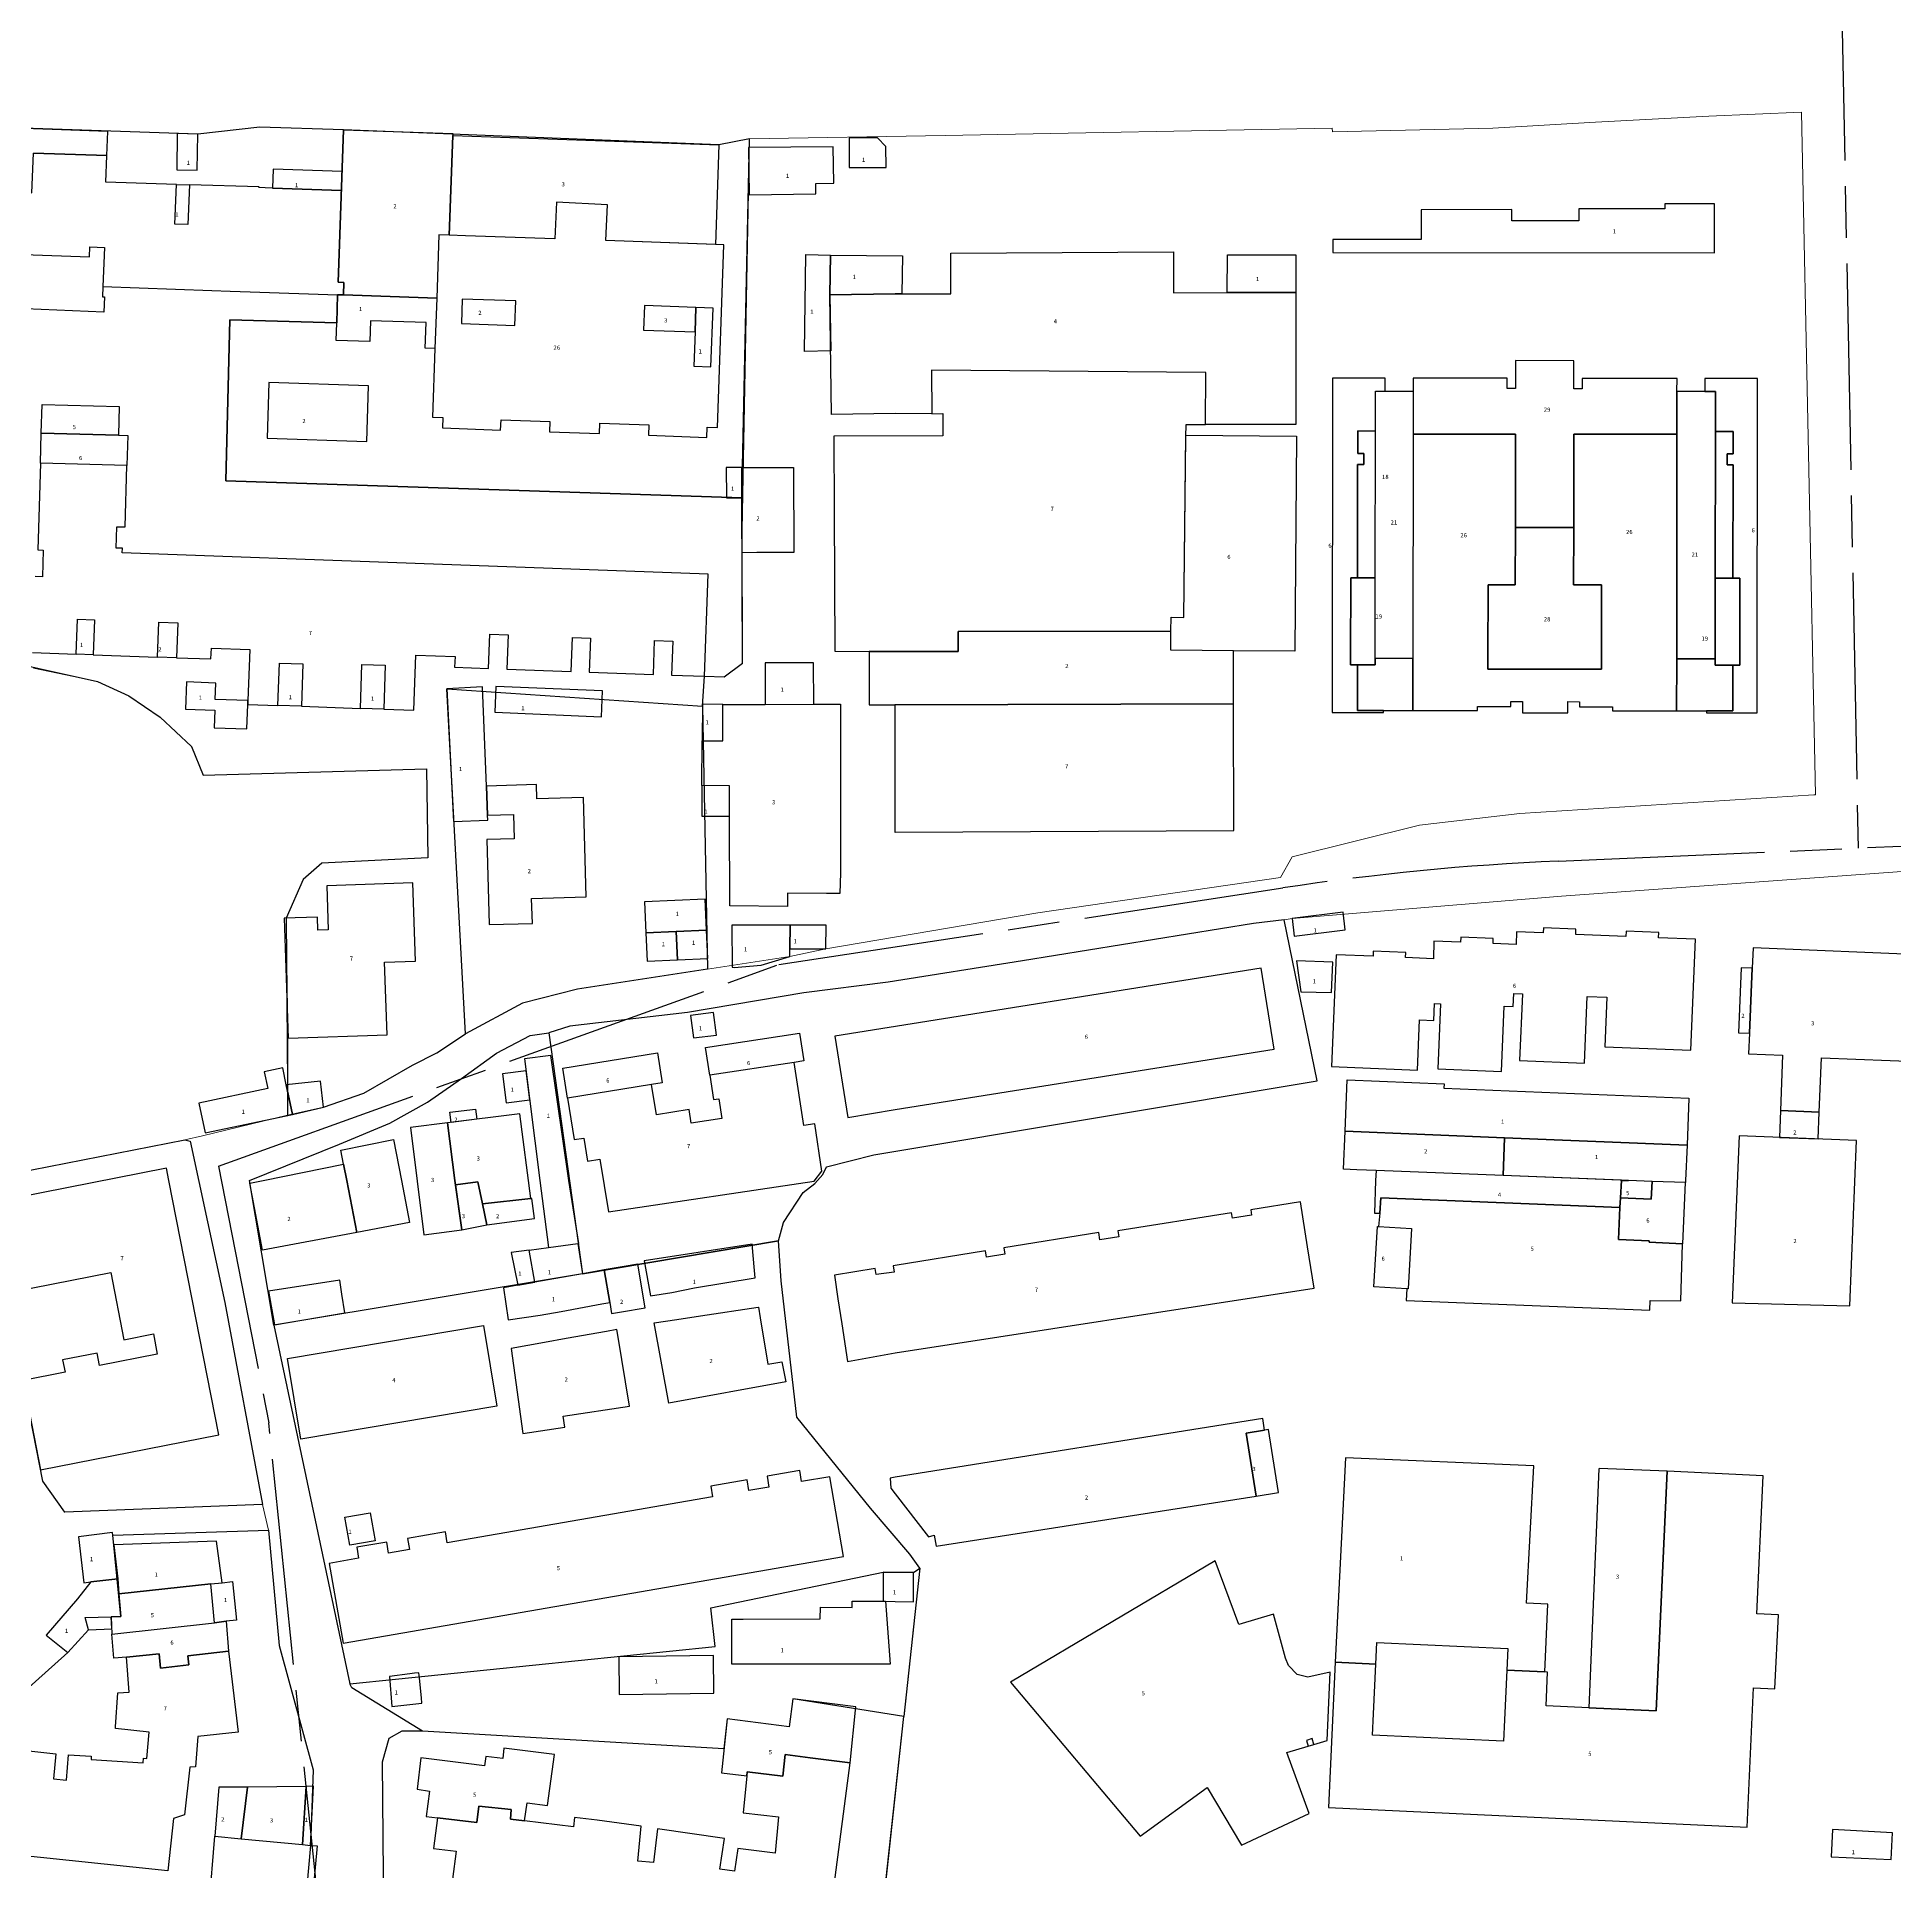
# Model space of a CAD drawing. Header units: millimetres. Extents: x 125232 to 134072, y 142885 to 152835.
# Drawn here: x 129150.2 to 129366.3, y 147419.6 to 147633 of the extents above; entities that cross this region are included whole.
import ezdxf
from ezdxf.enums import TextEntityAlignment as Align

# ---------------------------------------------------------------- set-up
doc = ezdxf.new("R2010")
doc.units = ezdxf.units.MM
doc.linetypes.add('ACAD_ISO08W100', pattern=[36, 24, -3, 6, -3])
for name, color, linetype in [('buildings', 7, 'Continuous'), ('commerce', 10, 'Continuous'), ('commerce and residence', 32, 'Continuous'), ('layers', 7, 'Continuous'), ('residence', 2, 'Continuous'), ('villadom', 51, 'Continuous'), ('老城北中心线', 7, 'ACAD_ISO08W100')]:
    doc.layers.add(name, color=color, linetype=linetype)
doc.layers.add('government', color=221, linetype='Continuous', lineweight=0)
doc.layers.add('school', color=31, linetype='Continuous', lineweight=0)
doc.styles.add('层数', font='', dxfattribs={"height": 2})
doc.styles.get('层数').set_extended_font_data('FangSong_GB2312')

msp = doc.modelspace()

# ---------------------------------------------------------------- linework, layer by layer
at = {"layer": 'buildings', "linetype": 'Continuous', "flags": 128}
for points in [[(129149.56, 147614.87), (129149.73, 147619.51), (129158.29, 147619.21), (129158.38, 147622.02), (129114.09, 147623.6), (129113.99, 147620.79), (129119.41, 147620.6), (129119.26, 147616.38), (129120.77, 147616.33), (129120.91, 147620.54), (129129.03, 147620.25), (129128.86, 147615.58), (129130.38, 147615.53), (129130.55, 147620.2), (129138.65, 147619.91), (129138.42, 147615.15), (129139.88, 147615.17), (129140.2, 147619.85), (129148.18, 147619.57), (129148.02, 147614.93)], [(129168.87, 147621.72), (129166.48, 147621.77), (129166.41, 147617.57), (129168.79, 147617.53)], [(129185.57, 147615.28), (129185.65, 147617.37), (129185.82, 147622.22), (129198.52, 147621.77), (129198.52, 147621.56), (129198.11, 147609.96), (129196.91, 147610.01), (129196.65, 147602.62), (129185.81, 147603), (129185.86, 147604.46), (129185.19, 147604.48), (129185.57, 147615.15)], [(129198.52, 147621.56), (129229.48, 147620.46), (129229.07, 147608.87), (129226.93, 147608.94), (129216.31, 147609.32), (129216.54, 147613.49), (129210.6, 147613.8), (129210.6, 147613.79), (129210.39, 147609.53), (129200, 147609.9), (129198.11, 147609.96)], [(129244.64, 147617.82), (129248.95, 147617.83), (129248.89, 147620.27), (129247.95, 147621.27), (129244.63, 147621.29), (129244.64, 147617.82)], [(129242.79, 147620.24), (129232.94, 147620.14), (129233, 147614.66), (129240.77, 147614.75), (129240.75, 147615.98), (129242.84, 147616.01)], [(129185.65, 147617.37), (129177.62, 147617.65), (129177.54, 147615.43), (129185.57, 147615.15)], [(129166.37, 147615.84), (129167.88, 147615.8), (129167.71, 147611.18), (129166.2, 147611.23)], [(129196.16, 147588.77), (129197.36, 147588.73), (129197.31, 147587.53), (129204.09, 147587.29), (129204.14, 147588.49), (129209.83, 147588.29), (129209.79, 147587.09), (129215.58, 147586.88), (129215.63, 147588.08), (129221.32, 147587.88), (129221.28, 147586.68), (129228.06, 147586.44), (129228.1, 147587.64), (129229.3, 147587.6), (129230.05, 147608.83), (129229.07, 147608.87), (129216.31, 147609.32), (129216.54, 147613.49), (129210.6, 147613.79), (129210.39, 147609.53), (129200, 147609.9), (129198.11, 147609.96), (129196.91, 147610.01), (129196.65, 147602.62), (129196.44, 147596.77), (129196.16, 147588.77)], [(129311.19, 147609.46), (129300.89, 147609.45), (129300.89, 147607.94), (129345.31, 147607.89), (129345.31, 147613.61), (129339.51, 147613.62), (129339.51, 147613.02), (129329.51, 147613.03), (129329.51, 147611.62), (129321.71, 147611.62), (129321.71, 147612.96), (129311.19, 147612.91)], [(129157.99, 147602.77), (129157.93, 147601.02), (129139.66, 147601.78), (129139.66, 147602.03), (129139.76, 147604.76), (129139.87, 147608.01), (129156.26, 147607.43), (129156.3, 147608.6), (129157.99, 147608.54), (129157.83, 147603.98), (129157.79, 147602.78)], [(129250, 147589.2), (129242.6, 147589.09), (129242.39, 147603.01), (129250, 147603.12), (129256.47, 147603.14), (129256.48, 147607.85), (129282.37, 147608.03), (129282.36, 147603.26), (129296.6, 147603.29), (129296.61, 147587.94), (129286.07, 147587.93), (129286.11, 147593.99), (129254.23, 147594.25), (129254.27, 147589.19), (129250, 147589.2)], [(129242.49, 147596.49), (129239.45, 147596.44), (129239.6, 147607.69), (129242.45, 147607.65), (129242.39, 147603.01)], [(129250, 147603.12), (129242.39, 147603.01), (129242.45, 147607.65), (129250.83, 147607.54), (129250.77, 147603.12), (129250, 147603.12)], [(129288.62, 147603.27), (129288.66, 147607.66), (129296.59, 147607.67), (129296.6, 147603.29)], [(129196.44, 147596.77), (129195.32, 147596.81), (129195.42, 147599.8), (129188.96, 147600), (129188.86, 147597.57), (129184.96, 147597.69), (129185.02, 147599.76), (129185.13, 147603.02), (129185.81, 147603), (129196.65, 147602.62)], [(129199.53, 147599.67), (129205.74, 147599.45), (129205.84, 147602.3), (129199.63, 147602.52)], [(129226.81, 147601.56), (129220.81, 147601.77), (129220.71, 147598.92), (129226.71, 147598.71)], [(129228.81, 147601.48), (129226.81, 147601.56), (129226.71, 147598.71), (129226.56, 147594.7), (129228.56, 147594.63)], [(129340.93, 147591.79), (129340.94, 147593.29), (129338.69, 147593.29), (129332.05, 147593.3), (129329.91, 147593.3), (129329.91, 147592.1), (129328.94, 147592.1), (129328.94, 147595.35), (129322.16, 147595.36), (129322.16, 147592.11), (129321.19, 147592.11), (129321.19, 147593.31), (129319.08, 147593.31), (129312.48, 147593.32), (129310.25, 147593.32), (129310.25, 147591.83), (129310.25, 147586.82), (129322.15, 147586.81), (129322.14, 147575.96), (129328.92, 147575.95), (129328.93, 147586.8), (129340.93, 147586.79)], [(129242.97, 147561.55), (129246.98, 147561.51), (129250, 147561.51), (129257.32, 147561.54), (129257.33, 147563.84), (129282.07, 147563.88), (129282.09, 147565.52), (129283.56, 147565.5), (129283.8, 147586.48), (129283.83, 147587.93), (129286.07, 147587.93), (129286.11, 147593.99), (129254.23, 147594.25), (129254.27, 147589.19), (129255.54, 147589.2), (129255.55, 147586.62), (129242.87, 147586.57), (129242.9, 147577.89), (129242.97, 147561.55)], [(129305.85, 147591.83), (129306.99, 147591.83), (129306.99, 147593.33), (129300.87, 147593.33), (129300.83, 147554.44), (129306.81, 147554.43), (129306.81, 147554.66), (129303.76, 147554.66), (129303.77, 147559.98), (129302.97, 147559.98), (129302.97, 147560.71), (129302.98, 147570.09), (129303.78, 147570.09), (129303.79, 147583.29), (129304.49, 147583.29), (129304.5, 147584.57), (129303.8, 147584.57), (129303.8, 147587.18), (129305.85, 147587.17)], [(129350.3, 147593.28), (129344.18, 147593.29), (129344.18, 147591.79), (129345.42, 147591.79), (129345.41, 147587.13), (129347.46, 147587.13), (129347.46, 147584.52), (129346.76, 147584.52), (129346.76, 147583.24), (129347.46, 147583.24), (129347.44, 147570.04), (129348.24, 147570.04), (129348.23, 147559.93), (129347.43, 147559.93), (129347.43, 147554.61), (129344.37, 147554.62), (129344.37, 147554.39), (129350.25, 147554.38)], [(129177.12, 147592.81), (129176.92, 147586.33), (129188.52, 147585.96), (129188.72, 147592.45), (129188.71, 147592.45), (129177.12, 147592.81)], [(129305.85, 147591.83), (129306.99, 147591.83), (129310.25, 147591.83), (129310.25, 147586.82), (129310.22, 147560.7), (129305.82, 147560.7), (129305.83, 147570.09), (129305.85, 147587.17)], [(129345.42, 147591.79), (129344.18, 147591.79), (129340.93, 147591.79), (129340.93, 147586.79), (129340.9, 147560.66), (129345.38, 147560.66), (129345.39, 147570.04), (129345.41, 147587.13)], [(129150.65, 147586.93), (129150.74, 147590.26), (129159.72, 147590.01), (129159.62, 147586.69)], [(129150.55, 147583.45), (129150.65, 147586.93), (129159.62, 147586.69), (129160.72, 147586.66), (129160.62, 147583.17)], [(129283.56, 147565.5), (129283.81, 147586.68), (129296.67, 147586.58), (129296.47, 147561.57), (129289.33, 147561.62), (129282.04, 147561.68), (129282.07, 147563.88), (129282.09, 147565.52)], [(129305.85, 147587.17), (129303.8, 147587.18), (129303.8, 147584.57), (129304.5, 147584.57), (129304.49, 147583.29), (129303.79, 147583.29), (129303.78, 147570.09), (129305.83, 147570.09)], [(129322.14, 147575.96), (129322.15, 147586.81), (129310.25, 147586.82), (129310.22, 147560.7), (129310.21, 147554.65), (129317.73, 147554.65), (129317.73, 147555.11), (129321.62, 147555.11), (129321.62, 147555.7), (129322.97, 147555.7), (129322.97, 147554.41), (129328.23, 147554.41), (129328.23, 147555.7), (129329.6, 147555.69), (129329.6, 147555.1), (129333.43, 147555.1), (129333.43, 147554.63), (129340.89, 147554.62), (129340.9, 147560.66), (129340.93, 147586.79), (129328.93, 147586.8), (129328.92, 147575.95), (129328.91, 147569.28), (129332.16, 147569.27), (129332.15, 147560.67), (129332.15, 147559.47), (129318.95, 147559.49), (129318.95, 147560.69), (129318.96, 147569.29), (129322.13, 147569.28)], [(129347.46, 147583.24), (129346.76, 147583.24), (129346.76, 147584.52), (129347.46, 147584.52), (129347.46, 147587.13), (129345.41, 147587.13), (129345.39, 147570.04), (129347.44, 147570.04)], [(129232.14, 147582.92), (129230.34, 147582.92), (129230.35, 147579.42), (129232.16, 147579.42)], [(129238.16, 147582.95), (129238.2, 147573.05), (129233.88, 147573.03), (129232.18, 147573.02), (129232.16, 147579.42), (129232.14, 147582.92)], [(129332.16, 147569.27), (129328.91, 147569.28), (129328.92, 147575.95), (129322.14, 147575.96), (129322.13, 147569.28), (129318.96, 147569.29), (129318.95, 147560.69), (129318.95, 147559.49), (129332.15, 147559.47), (129332.15, 147560.67)], [(129305.83, 147570.09), (129303.78, 147570.09), (129302.98, 147570.09), (129302.97, 147560.71), (129302.97, 147559.98), (129303.77, 147559.98), (129305.82, 147559.97), (129305.82, 147560.7)], [(129348.24, 147570.04), (129347.44, 147570.04), (129345.39, 147570.04), (129345.38, 147560.66), (129345.38, 147559.93), (129347.43, 147559.93), (129348.23, 147559.93)], [(129156.84, 147565.2), (129156.69, 147561.15), (129154.71, 147561.22), (129154.86, 147565.27)], [(129164.32, 147564.93), (129166.52, 147564.85), (129166.38, 147560.8), (129164.17, 147560.88)], [(129246.98, 147555.33), (129249.95, 147555.33), (129250, 147555.33), (129289.35, 147555.43), (129289.33, 147561.62), (129282.04, 147561.68), (129282.07, 147563.88), (129257.33, 147563.84), (129257.32, 147561.54), (129250, 147561.51), (129246.98, 147561.51), (129246.98, 147555.33)], [(129310.22, 147560.7), (129305.82, 147560.7), (129305.82, 147559.97), (129303.77, 147559.98), (129303.76, 147554.66), (129306.81, 147554.66), (129310.21, 147554.65)], [(129347.43, 147559.93), (129345.38, 147559.93), (129345.38, 147560.66), (129340.9, 147560.66), (129340.89, 147554.62), (129344.37, 147554.62), (129347.43, 147554.61)], [(129181.09, 147560.08), (129180.91, 147555.16), (129178.19, 147555.26), (129178.37, 147560.18), (129181.08, 147560.08)], [(129190.67, 147559.92), (129190.49, 147554.82), (129187.77, 147554.91), (129187.95, 147560.02)], [(129240.51, 147555.39), (129240.5, 147560.2), (129234.88, 147560.19), (129234.88, 147555.38)], [(129170.77, 147552.66), (129174.57, 147552.53), (129174.67, 147555.38), (129174.69, 147555.82), (129170.89, 147555.96), (129170.96, 147557.86), (129167.56, 147557.98), (129167.45, 147554.81), (129170.85, 147554.69)], [(129197.85, 147557.19), (129198.61, 147541.74), (129202.61, 147541.92), (129202.58, 147542.49), (129202.45, 147545.87), (129201.99, 147557.42)], [(129203.55, 147557.47), (129203.43, 147554.47), (129215.81, 147553.94), (129215.94, 147556.94)], [(129229.94, 147555.38), (129234.88, 147555.38), (129240.51, 147555.39), (129243.61, 147555.39), (129243.63, 147535.79), (129243.55, 147533.36), (129241.98, 147533.37), (129237.48, 147533.4), (129237.47, 147531.88), (129230.74, 147531.93), (129230.72, 147542.38), (129230.72, 147545.91), (129227.5, 147545.93), (129227.53, 147551.14), (129229.92, 147551.12), (129229.94, 147555.38)], [(129227.53, 147551.14), (129229.92, 147551.12), (129229.94, 147555.38), (129227.56, 147555.4)], [(129249.95, 147540.5), (129250, 147540.5), (129289.38, 147540.71), (129289.35, 147555.43), (129250, 147555.33), (129249.95, 147555.33), (129249.95, 147540.5)], [(129202.47, 147539.66), (129202.75, 147529.76), (129207.78, 147529.9), (129207.69, 147532.8), (129214.05, 147532.98), (129213.73, 147544.53), (129208.29, 147544.38), (129208.25, 147546.04), (129202.45, 147545.87), (129202.58, 147542.49), (129205.58, 147542.58), (129205.66, 147539.75)], [(129227.48, 147542.38), (129227.96, 147542.38), (129230.72, 147542.38), (129230.72, 147545.91), (129227.5, 147545.93)], [(129178.89, 147530.49), (129179.37, 147516.54), (129190.88, 147516.94), (129190.59, 147525.38), (129194.19, 147525.5), (129193.88, 147534.6), (129183.86, 147534.26), (129184.03, 147529.16), (129182.83, 147529.12), (129182.78, 147530.62)], [(129220.83, 147532.4), (129220.99, 147528.81), (129224.51, 147528.96), (129228.03, 147529.12), (129227.87, 147532.72)], [(129296.17, 147530.46), (129296.42, 147528.41), (129302.35, 147529.14), (129302.1, 147531.19), (129296.17, 147530.46)], [(129220.99, 147528.81), (129221.14, 147525.52), (129224.66, 147525.67), (129224.51, 147528.96)], [(129224.51, 147528.96), (129224.66, 147525.67), (129228.18, 147525.83), (129228.03, 147529.12)], [(129230.99, 147529.7), (129231.03, 147524.81), (129231.27, 147524.77), (129234.4, 147525.05), (129237.74, 147526.03), (129237.75, 147526.95), (129237.78, 147529.7)], [(129237.75, 147526.95), (129241.92, 147526.92), (129241.95, 147529.69), (129237.78, 147529.7)], [(129343.09, 147528.05), (129338.79, 147528.23), (129338.81, 147528.83), (129335.02, 147528.98), (129334.99, 147528.38), (129329.16, 147528.62), (129329.18, 147529.23), (129325.39, 147529.38), (129325.36, 147528.78), (129322.26, 147528.9), (129322.21, 147527.43), (129319.55, 147527.54), (129319.57, 147528.15), (129315.78, 147528.3), (129315.75, 147527.7), (129312.66, 147527.82), (129312.6, 147525.79), (129309.37, 147525.92), (129309.4, 147526.52), (129305.6, 147526.66), (129305.58, 147526.07), (129301.28, 147526.23), (129300.75, 147513.25), (129310.76, 147512.84), (129311, 147518.66), (129312.65, 147518.6), (129312.73, 147520.57), (129313.42, 147520.54), (129313.11, 147512.96), (129320.54, 147512.66), (129320.85, 147520.26), (129321.88, 147520.22), (129321.94, 147521.75), (129322.95, 147521.71), (129322.63, 147513.95), (129330.18, 147513.65), (129330.5, 147521.4), (129332.77, 147521.31), (129332.54, 147515.55), (129342.56, 147515.14)], [(129349.79, 147527.07), (129349.69, 147524.67), (129349.36, 147517.12), (129349.26, 147514.72), (129353.23, 147514.57), (129352.98, 147508.12), (129357.48, 147507.95), (129357.73, 147514.26), (129369.74, 147513.79), (129369.84, 147516.34), (129370.13, 147523.88), (129370.22, 147526.21), (129349.79, 147527.07)], [(129244.49, 147507.33), (129250, 147508.25), (129294.07, 147515.25), (129292.57, 147524.68), (129242.95, 147516.79), (129244.49, 147507.33)], [(129300.89, 147525.38), (129296.69, 147525.54), (129297.17, 147521.94), (129300.75, 147521.86)], [(129349.69, 147524.67), (129348.42, 147524.72), (129348.08, 147517.18), (129349.36, 147517.12)], [(129226.51, 147516.58), (129229.19, 147516.91), (129228.87, 147519.53), (129226.19, 147519.2), (129226.51, 147516.58)], [(129228.43, 147512.24), (129227.94, 147515.45), (129238.86, 147517.11), (129239.35, 147513.9), (129238.25, 147513.73)], [(129168.97, 147509), (129169.7, 147505.53), (129179.86, 147507.66), (129179.15, 147511.11), (129178.74, 147513.09), (129176.59, 147512.64), (129177, 147510.68)], [(129209.65, 147492.2), (129213.09, 147492.66), (129213.19, 147492.67), (129212.02, 147500), (129209.92, 147514.53), (129206.88, 147514.16), (129208.64, 147500), (129209.65, 147492.2)], [(129211.87, 147509.58), (129211.31, 147513.04), (129222.33, 147514.82), (129222.89, 147511.36), (129221.64, 147511.16)], [(129215.64, 147502.47), (129216.63, 147496.36), (129240.57, 147499.92), (129241.47, 147501.08), (129240.64, 147506.59), (129239.36, 147506.39), (129238.25, 147513.73), (129228.43, 147512.24), (129228.85, 147509.41), (129229.46, 147509.5), (129229.81, 147507.21), (129226.25, 147506.67), (129226.01, 147508.25), (129222.21, 147507.64), (129221.64, 147511.16), (129211.87, 147509.58), (129212.65, 147504.74), (129213.76, 147504.92), (129214.2, 147502.24), (129215.64, 147502.47)], [(129179.86, 147507.66), (129183.47, 147508.5), (129183.14, 147511.54), (129179.15, 147511.11)], [(129207.05, 147512.75), (129204.31, 147512.41), (129204.73, 147509.01), (129207.47, 147509.36)], [(129342.33, 147509.56), (129342.11, 147504.11), (129320.88, 147504.96), (129302.33, 147505.71), (129302.57, 147511.68), (129313.84, 147511.22), (129313.82, 147510.72)], [(129195.14, 147493.67), (129199.58, 147494.26), (129198.77, 147500), (129197.92, 147506.68), (129193.59, 147506.15), (129195.14, 147493.67)], [(129198.84, 147499.5), (129201.42, 147499.82), (129201.97, 147497.28), (129207.59, 147497.88), (129206.31, 147507.73), (129197.92, 147506.68), (129198.77, 147500), (129198.84, 147499.5)], [(129198.18, 147507.93), (129201.16, 147508.3), (129201.31, 147507.11), (129198.33, 147506.74)], [(129352.98, 147508.12), (129352.86, 147505), (129357.36, 147504.82), (129357.48, 147507.95)], [(129193.49, 147495.1), (129187.35, 147493.95), (129186.21, 147500), (129185.82, 147501.87), (129185.49, 147503.53), (129191.62, 147504.76), (129192.57, 147500), (129193.49, 147495.1)], [(129302.33, 147505.71), (129320.88, 147504.96), (129320.7, 147500.56), (129305.93, 147501.16), (129303.7, 147501.24), (129302.15, 147501.31)], [(129335.31, 147500), (129320.7, 147500.56), (129320.88, 147504.96), (129342.11, 147504.11), (129341.94, 147500), (129341.94, 147499.75), (129338.05, 147499.88), (129335.31, 147500)], [(129148.53, 147476.72), (129150.57, 147466.33), (129171.29, 147470.39), (129165.49, 147500), (129165.21, 147501.41), (129144.95, 147497.44), (129144.68, 147498.83), (129142.93, 147498.49), (129143.2, 147497.11), (129136.34, 147495.78), (129138.39, 147485.31), (129158.74, 147489.29), (129160.27, 147481.47), (129163.69, 147482.14), (129164.15, 147479.79), (129157.43, 147478.48), (129157.15, 147479.9), (129153.14, 147479.11), (129153.42, 147477.68), (129148.53, 147476.72)], [(129176.39, 147491.9), (129174.93, 147499.69), (129176.48, 147500), (129185.82, 147501.87), (129186.21, 147500), (129187.35, 147493.95), (129176.39, 147491.9)], [(129305.73, 147496.2), (129306.35, 147496.18), (129306.49, 147497.98), (129334.3, 147496.86), (129334.36, 147497.98), (129334.48, 147500), (129334.48, 147500.03), (129320.7, 147500.56), (129305.93, 147501.16), (129305.88, 147500), (129305.73, 147496.2)], [(129334.48, 147500), (129334.36, 147497.98), (129337.95, 147497.81), (129338.05, 147499.88), (129335.31, 147500)], [(129334.48, 147500.03), (129334.48, 147500), (129335.31, 147500)], [(129202.5, 147494.82), (129201.97, 147497.28), (129201.42, 147499.82), (129198.84, 147499.5), (129199.58, 147494.26)], [(129207.72, 147497.89), (129207.59, 147497.88), (129201.97, 147497.28), (129202.5, 147494.82), (129208.04, 147495.58)], [(129341.57, 147492.63), (129337.69, 147492.81), (129337.69, 147492.97), (129334.13, 147493.14), (129334.3, 147496.86), (129306.49, 147497.98), (129306.35, 147496.18), (129306.22, 147494.62), (129310.07, 147494.4), (129309.67, 147487.37), (129309.51, 147487.38), (129309.45, 147486.04), (129337.76, 147484.9), (129337.8, 147486.01), (129341.39, 147485.97)], [(129341.94, 147499.75), (129338.05, 147499.88), (129337.95, 147497.81), (129334.36, 147497.98), (129334.3, 147496.86), (129334.13, 147493.14), (129337.69, 147492.97), (129337.69, 147492.81), (129341.57, 147492.63), (129341.61, 147492.62)], [(129244.44, 147478.94), (129250, 147479.93), (129298.73, 147487.47), (129297.97, 147492.27), (129297.13, 147497.5), (129291.35, 147496.58), (129291.45, 147495.97), (129289.23, 147495.61), (129289.13, 147496.24), (129275.88, 147494.13), (129275.99, 147493.42), (129273.81, 147493.07), (129273.68, 147493.92), (129262.61, 147492.15), (129262.73, 147491.41), (129260.62, 147491.08), (129260.51, 147491.82), (129250, 147490.09), (129249.77, 147490.06), (129249.87, 147489.34), (129247.76, 147489.06), (129247.66, 147489.76), (129242.94, 147488.99), (129243.33, 147486.24), (129243.8, 147483.3), (129244.44, 147478.94)], [(129306.08, 147494.62), (129306.22, 147494.62), (129310.07, 147494.4), (129309.67, 147487.37), (129309.51, 147487.38), (129305.68, 147487.6)], [(129207.42, 147491.9), (129205.33, 147491.62), (129206.1, 147487.81), (129208.08, 147488.16)], [(129213.09, 147492.66), (129213.61, 147489.13), (129208.08, 147488.16), (129207.42, 147491.9), (129209.65, 147492.2)], [(129233.72, 147488.67), (129233.64, 147489.53), (129233.34, 147492.58), (129220.8, 147490.63), (129221.51, 147486.58), (129224.01, 147486.95), (129226.64, 147487.49)], [(129216.78, 147485.8), (129216.14, 147489.58), (129215.11, 147489.4), (129213.61, 147489.13), (129208.08, 147488.16), (129206.1, 147487.81), (129204.43, 147487.52), (129204.95, 147483.76), (129208.69, 147484.31), (129211.14, 147484.76), (129215.86, 147485.63)], [(129220.05, 147490.24), (129218.48, 147489.98), (129216.14, 147489.58), (129216.78, 147485.8), (129217, 147484.53), (129218.15, 147484.72), (129220.91, 147485.19)], [(129185.37, 147488.41), (129177.07, 147487.13), (129177.79, 147483.2), (129185.96, 147484.58), (129185.63, 147486.77)], [(129221.97, 147483.42), (129224.59, 147483.81), (129227.36, 147484.24), (129234.04, 147485.25), (129234.09, 147485.26), (129234.3, 147484), (129235.18, 147478.62), (129236.8, 147478.91), (129237.28, 147476.57), (129223.67, 147474.07)], [(129217.61, 147482.65), (129216.39, 147482.43), (129211.73, 147481.6), (129209.21, 147481.15), (129205.3, 147480.46), (129206.67, 147470.55), (129211.55, 147471.29), (129211.35, 147472.57), (129219.07, 147473.75), (129217.72, 147482.01)], [(129254.75, 147457.44), (129291.99, 147463.28), (129290.81, 147470.6), (129292.94, 147470.94), (129292.76, 147472.29), (129250, 147465.46), (129249.39, 147465.37), (129249.48, 147464.21), (129250, 147463.52), (129253.87, 147458.52), (129254.52, 147458.71), (129254.75, 147457.44)], [(129293.42, 147471.02), (129292.94, 147470.94), (129290.81, 147470.6), (129291.99, 147463.28), (129291.99, 147463.27), (129294.6, 147463.69)], [(129324.27, 147466.81), (129302.38, 147467.73), (129301.19, 147443.96), (129305.9, 147443.74), (129306.02, 147446.24), (129321.25, 147445.53), (129321.13, 147443.03), (129325.55, 147442.82), (129325.91, 147450.7), (129323.42, 147450.83)], [(129242.37, 147465.53), (129239.1, 147464.97), (129238.88, 147466.25), (129235.09, 147465.59), (129235.3, 147464.31), (129232.97, 147463.91), (129232.77, 147465.17), (129228.54, 147464.44), (129228.75, 147463.17), (129197.88, 147457.83), (129197.67, 147459.11), (129193.27, 147458.35), (129193.48, 147457.06), (129191.05, 147456.64), (129190.84, 147457.93), (129187.35, 147457.32), (129187.56, 147456.04), (129184.14, 147455.45), (129185.76, 147446.15), (129243.98, 147456.24)], [(129349.84, 147440.97), (129352.33, 147440.85), (129352.73, 147449.48), (129350.21, 147449.59), (129350.96, 147465.65), (129339.81, 147466.17), (129338.52, 147438.29), (129330.69, 147438.65), (129325.71, 147438.88), (129325.89, 147442.81), (129325.55, 147442.82), (129321.13, 147443.03), (129320.86, 147437.25), (129320.75, 147434.75), (129305.52, 147435.46), (129305.63, 147437.96), (129305.9, 147443.74), (129301.19, 147443.96), (129300.4, 147427.04), (129349.09, 147424.77)], [(129339.81, 147466.17), (129331.92, 147466.49), (129331.85, 147466.46), (129330.69, 147438.65), (129338.52, 147438.29)], [(129185.98, 147460.81), (129188.93, 147461.33), (129189.5, 147458.08), (129186.55, 147457.56)], [(129154.97, 147458.55), (129155.6, 147453.19), (129156.4, 147453.29), (129159.57, 147453.66), (129159.11, 147457.59), (129158.94, 147459.02)], [(129171.02, 147458.04), (129159.11, 147457.59), (129159.57, 147453.66), (129159.67, 147451.89), (129170.39, 147453.06), (129171.7, 147453.2)], [(129290.27, 147422.68), (129298.15, 147426.35), (129295.54, 147433.45), (129298.03, 147434.19), (129298.7, 147434.39), (129300.25, 147434.85), (129300.58, 147442.78), (129297.98, 147442.22), (129296.74, 147442.52), (129295.75, 147443.57), (129295.41, 147444.41), (129294.01, 147449.52), (129289.98, 147448.33), (129287.23, 147455.73), (129263.4, 147441.63), (129278.49, 147423.71), (129286.29, 147429.36)], [(129155.75, 147449.17), (129158.78, 147449.23), (129159.89, 147449.26), (129159.67, 147451.89), (129159.57, 147453.66), (129156.4, 147453.29), (129154.87, 147451.33), (129151.23, 147447.1), (129153.76, 147445.08), (129156.14, 147447.7)], [(129170.39, 147453.06), (129159.67, 147451.89), (129159.89, 147449.26), (129158.78, 147449.23), (129158.88, 147447.23), (129170.79, 147448.55)], [(129170.39, 147453.06), (129171.7, 147453.2), (129172.88, 147453.32), (129173.38, 147448.84), (129172.18, 147448.71), (129170.79, 147448.55)], [(129248.58, 147451.06), (129248.88, 147451.07), (129250, 147451.03), (129252.12, 147450.99), (129252.13, 147454.39), (129250, 147454.4), (129248.6, 147454.41), (129248.58, 147451.06)], [(129249.39, 147443.74), (129230.99, 147443.73), (129230.97, 147448.95), (129232.32, 147448.96), (129241.28, 147448.99), (129241.31, 147450.34), (129244.97, 147450.31), (129244.99, 147451.04), (129248.58, 147451.06), (129248.88, 147451.07)], [(129160.55, 147444.53), (129159.09, 147444.43), (129158.88, 147447.23), (129170.79, 147448.55), (129172.18, 147448.71), (129172.45, 147445.25), (129167.72, 147444.71), (129167.81, 147443.64), (129164.52, 147443.24), (129164.37, 147444.94)], [(129228.84, 147444.73), (129217.83, 147444.58), (129217.89, 147440.19), (129228.91, 147440.34)], [(129191.15, 147442.3), (129191.42, 147438.81), (129194.93, 147439.19), (129194.87, 147439.81), (129194.64, 147442.09), (129194.58, 147442.73), (129194.06, 147442.66), (129193.51, 147442.6)], [(129245.41, 147438.77), (129238.1, 147439.68), (129237.66, 147436.45), (129230.44, 147437.36), (129229.78, 147431.07), (129232.74, 147430.75), (129232.78, 147431.18), (129236.9, 147430.68), (129237.2, 147433.21), (129240.09, 147432.81), (129244.75, 147432.23)], [(129210.35, 147433.21), (129204.48, 147433.96), (129204.33, 147432.76), (129202.35, 147432.99), (129202.2, 147431.91), (129200.08, 147432.17), (129194.82, 147432.82), (129194.38, 147429.17), (129195.81, 147428.95), (129195.43, 147426.01), (129196.74, 147425.85), (129201.33, 147425.32), (129201.56, 147427.22), (129205.31, 147426.83), (129205.22, 147425.7), (129206.87, 147425.5), (129207.16, 147427.58), (129209.54, 147427.29)], [(129298.51, 147435.06), (129297.84, 147434.86), (129298.03, 147434.19), (129298.7, 147434.39)], [(129174.63, 147429.43), (129171.32, 147429.43), (129170.83, 147423.7), (129173.89, 147423.41)], [(129181.48, 147429.49), (129174.63, 147429.43), (129173.89, 147423.41), (129181.05, 147422.73)], [(129181.05, 147422.73), (129181.97, 147422.64), (129182.34, 147429.52), (129181.48, 147429.49)], [(129366, 147424.12), (129359.04, 147424.49), (129358.87, 147421.32), (129365.84, 147420.99)], [(129170.83, 147423.7), (129173.89, 147423.41), (129181.05, 147422.73), (129181.97, 147422.64), (129181.35, 147415.67), (129180.42, 147414.6), (129170.17, 147415.64)]]:
    msp.add_lwpolyline(points, close=True, dxfattribs=at)
for points in [[(129139.87, 147608.01), (129156.26, 147607.43), (129156.3, 147608.6), (129157.99, 147608.54), (129157.83, 147603.98), (129170.48, 147603.54), (129172.62, 147603.46), (129174.94, 147603.38), (129185.13, 147603.02), (129185.81, 147603), (129185.86, 147604.46), (129185.19, 147604.48), (129185.57, 147615.15), (129177.54, 147615.43), (129176.71, 147615.46), (129175.98, 147615.49), (129175.99, 147615.58), (129167.88, 147615.8), (129167.71, 147611.18), (129166.2, 147611.23), (129166.37, 147615.84), (129158.18, 147616.13), (129158.29, 147619.21), (129149.73, 147619.51)], [(129149.62, 147561.4), (129154.71, 147561.22), (129154.86, 147565.27), (129156.84, 147565.2), (129156.69, 147561.15), (129164.17, 147560.88), (129164.32, 147564.93), (129166.52, 147564.85), (129166.38, 147560.8), (129170.39, 147560.66), (129170.44, 147561.93), (129174.9, 147561.77), (129174.69, 147555.82), (129174.67, 147555.38), (129178.19, 147555.26), (129178.37, 147560.18), (129181.08, 147560.08), (129180.91, 147555.16), (129187.77, 147554.91), (129187.95, 147560.02), (129190.67, 147559.92), (129190.49, 147554.82), (129194, 147554.69), (129194.24, 147561.11), (129198.79, 147560.95), (129198.74, 147559.69), (129202.68, 147559.55), (129202.83, 147563.56), (129204.98, 147563.48), (129204.83, 147559.47), (129212.31, 147559.2), (129212.45, 147563.15), (129214.55, 147563.08), (129214.4, 147559.13), (129221.86, 147558.86), (129222, 147562.81), (129224.11, 147562.73), (129223.97, 147558.78), (129227.81, 147558.64), (129228.24, 147570.51), (129160.08, 147572.99), (129160.1, 147573.53), (129159.38, 147573.55), (129159.45, 147576.04), (129160.43, 147576.02), (129160.62, 147583.17), (129150.55, 147583.45), (129150.27, 147573.34), (129150.88, 147573.32), (129150.8, 147570.21), (129149.94, 147570.24)], [(129135.54, 147435.14), (129152.34, 147433.29), (129152.09, 147430.37), (129153.58, 147430.22), (129153.83, 147433.19), (129156.46, 147433.01), (129156.44, 147432.78), (129156.44, 147432.65), (129162.52, 147432.26), (129162.54, 147432.8), (129162.95, 147432.73), (129163.21, 147435.82), (129159.27, 147436.22), (129159.29, 147436.42), (129159.56, 147440.39), (129160.87, 147440.47), (129160.55, 147444.53), (129164.37, 147444.94), (129164.52, 147443.24), (129167.81, 147443.64), (129167.72, 147444.71), (129172.45, 147445.25), (129173.54, 147435.8), (129168.85, 147435.29), (129168.59, 147431.77), (129167.93, 147431.73), (129167.31, 147426.2), (129166.04, 147425.75), (129165.36, 147419.68), (129139.04, 147422.45)], [(129241.82, 147409.7), (129244.75, 147432.23), (129240.09, 147432.81), (129237.2, 147433.21), (129236.9, 147430.68), (129232.78, 147431.18), (129232.74, 147430.75), (129232.31, 147426.42), (129236.42, 147425.96), (129236.02, 147421.73), (129231.67, 147422.26), (129231.31, 147419.64), (129229.58, 147419.86), (129230.15, 147423.43), (129222.34, 147424.58), (129221.89, 147420.65), (129220.04, 147420.82), (129220.44, 147424.86), (129215.32, 147425.57), (129212.7, 147425.87), (129212.55, 147424.8), (129206.87, 147425.5), (129205.22, 147425.7), (129205.31, 147426.83), (129201.56, 147427.22), (129201.33, 147425.32), (129196.74, 147425.85), (129196.3, 147422.28), (129198.92, 147421.98), (129198.48, 147418.71)]]:
    msp.add_lwpolyline(points, dxfattribs=at)
for points, elevation in [([(129348.18, 147505.19), (129347.35, 147485.76), (129361.03, 147485.4), (129361.81, 147504.64)], 15.49), ([(129179.28, 147479.27), (129202.08, 147483.11), (129203.66, 147473.75), (129180.86, 147469.91)], 16.69)]:
    msp.add_lwpolyline(points, close=True, dxfattribs=dict(at, elevation=elevation))
at = {"layer": 'commerce'}
for points in [[(129229.48, 147620.46), (129185.82, 147622.22), (129185.19, 147604.48), (129185.86, 147604.46), (129185.81, 147603), (129185.13, 147603.02), (129185.02, 147599.76), (129172.58, 147600.11), (129172.13, 147581.39), (129232.16, 147579.42), (129233.04, 147621.15)], [(129209.71, 147517.17), (129213.61, 147489.13), (129177.72, 147483.14), (129174.87, 147500), (129185.35, 147504.22), (129191.21, 147506.67), (129195.57, 147509.11), (129199.54, 147511.87), (129203.6, 147514.79), (129207.51, 147516.86)]]:
    msp.add_lwpolyline(points, close=True, dxfattribs=at)
at = {"layer": 'commerce and residence'}
msp.add_lwpolyline([(129195.01, 147435.92), (129186.79, 147440.98), (129186.56, 147441.42), (129229.03, 147445.77), (129228.55, 147450.27), (129248.6, 147454.41), (129252.13, 147454.39), (129252.85, 147454.9), (129250.98, 147437.64), (129238.1, 147439.68), (129237.66, 147436.45), (129230.44, 147437.36), (129230.04, 147433.88)], close=True, dxfattribs=at)
at = {"layer": 'government'}
msp.add_lwpolyline([(129355.41, 147624.27), (129344.65, 147623.79), (129331.46, 147623.1), (129319.5, 147622.39), (129300.85, 147621.97), (129300.83, 147622.42), (129255.79, 147621.55), (129233.04, 147621.15), (129232.17, 147575.63), (129232.23, 147560.18), (129230.11, 147558.56), (129227.81, 147558.64), (129227.56, 147555.15), (129228.17, 147524.58), (129237.74, 147526.03), (129241.92, 147526.92), (129266.58, 147531.14), (129294.82, 147535.23), (129296.18, 147537.65), (129311, 147541.32), (129322.64, 147542.69), (129356.85, 147544.85), (129357.04, 147544.87)], close=True, dxfattribs=at)
at = {"layer": 'residence'}
for points in [[(129143.95, 147561), (129157.2, 147558.02), (129160.84, 147556.36), (129164.5, 147553.9), (129168.13, 147550.48), (129169.48, 147547.15), (129195.47, 147547.89), (129195.63, 147537.53), (129183.29, 147536.89), (129181.11, 147535.02), (129179.16, 147530.5), (129179.3, 147511.13), (129179.28, 147507.57), (129183.47, 147508.5), (129188.19, 147510.15), (129193.84, 147513.42), (129196.66, 147514.85), (129200.01, 147517.05), (129197.85, 147557.19), (129227.56, 147555.15), (129227.81, 147558.64), (129230.11, 147558.56), (129232.23, 147560.18), (129232.16, 147579.42), (129172.13, 147581.39), (129172.58, 147600.11), (129185.02, 147599.76), (129185.13, 147603.02), (129185.81, 147603), (129185.86, 147604.46), (129185.19, 147604.48), (129185.82, 147622.22), (129176.09, 147622.51), (129168.87, 147621.72), (129108.02, 147623.79)], [(129145.17, 147417.07), (129111.16, 147420.42), (129102.23, 147418.74), (129102.32, 147428.73), (129102.01, 147438.81), (129101.56, 147451.54), (129120.15, 147449.98), (129119.82, 147442.96), (129127.5, 147440.68), (129146.6, 147438.68), (129153.76, 147445.08), (129156.14, 147447.7), (129158.85, 147447.84), (129158.78, 147449.23), (129159.89, 147449.26), (129158.98, 147458.72), (129177.07, 147459.3), (129178.33, 147445.88), (129182.3, 147431.42), (129181.97, 147422.64), (129182.75, 147422.57), (129182.05, 147415.02)]]:
    msp.add_lwpolyline(points, dxfattribs=at)
for points in [[(129291.69, 147529.88), (129264.81, 147525.55), (129249.16, 147523.05), (129239.37, 147521.83), (129225.84, 147519.55), (129212.16, 147517.96), (129209.71, 147517.17), (129213.61, 147489.13), (129236.42, 147492.97), (129236.98, 147495.11), (129239.27, 147498.61), (129240.64, 147499.62), (129241.59, 147500.67), (129242.01, 147501.56), (129247.52, 147502.99), (129299.08, 147511.57), (129295.25, 147530.3)], [(129176.39, 147462.3), (129153.4, 147461.39), (129150.83, 147465.01), (129148.58, 147476.48), (129142.15, 147475), (129140.76, 147475.22), (129138.94, 147476.46), (129138.54, 147476.73), (129137.84, 147477.9), (129137.04, 147480.36), (129136.92, 147481.12), (129133.71, 147498.13), (129167.35, 147504.73), (129167.97, 147504.56), (129172, 147485.81)], [(129238.53, 147472.45), (129236.72, 147488.32), (129236.42, 147492.97), (129213.61, 147489.13), (129177.72, 147483.14), (129186.56, 147441.42), (129229.03, 147445.77), (129228.55, 147450.27), (129248.6, 147454.41), (129252.13, 147454.39), (129252.85, 147454.9), (129251.69, 147456.51), (129247.13, 147461.86)], [(129195.01, 147435.92), (129192.59, 147435.93), (129191.1, 147435.07), (129190.32, 147432.33), (129190.48, 147414.9), (129191.63, 147414), (129241.42, 147408.26), (129246.59, 147407.99), (129247.76, 147407.86), (129249.06, 147419.87), (129250.98, 147437.64), (129238.1, 147439.68), (129237.66, 147436.45), (129230.44, 147437.36), (129230.04, 147433.88)]]:
    msp.add_lwpolyline(points, close=True, dxfattribs=at)
at = {"layer": 'school'}
for points in [[(129149.75, 147559.6), (129157.2, 147558.02), (129160.84, 147556.36), (129164.5, 147553.9), (129168.13, 147550.48), (129169.48, 147547.15), (129195.47, 147547.89), (129195.63, 147537.53), (129183.29, 147536.89), (129181.11, 147535.02), (129179.16, 147530.5), (129179.35, 147517.24), (129179.28, 147507.57), (129169.42, 147505.17), (129167.35, 147504.73), (129133.71, 147498.13)], [(129370.33, 147536.17), (129327.52, 147533.08), (129296.17, 147530.46), (129295.25, 147530.3), (129299.08, 147511.57), (129247.52, 147502.99), (129242.01, 147501.56), (129241.59, 147500.67), (129240.64, 147499.62), (129239.27, 147498.61), (129236.98, 147495.11), (129236.42, 147492.97), (129236.72, 147488.32), (129238.53, 147472.45), (129247.13, 147461.86), (129251.69, 147456.51), (129252.85, 147454.9), (129247.45, 147404.95), (129241.5, 147360.73), (129264.51, 147357.71), (129264.66, 147359.11), (129286.46, 147356.99), (129421.71, 147335.4)], [(129148.58, 147476.48), (129150.83, 147465.01), (129153.4, 147461.39), (129176.39, 147462.3), (129177.07, 147459.3), (129158.98, 147458.72), (129159.89, 147449.26), (129158.78, 147449.23), (129158.85, 147447.84), (129156.14, 147447.7), (129153.76, 147445.08), (129146.6, 147438.68)]]:
    msp.add_lwpolyline(points, dxfattribs=at)
at = {"layer": 'villadom'}
msp.add_lwpolyline([(129200.01, 147517.05), (129200.01, 147517.05), (129197.85, 147557.19), (129197.85, 147557.19), (129227.56, 147555.15), (129228.17, 147524.58), (129213.03, 147522.24), (129206.63, 147520.63)], close=True, dxfattribs=at)
at = {"layer": '老城北中心线', "linetype": 'ACAD_ISO08W100', "lineweight": 25}
for p, q in [((129359.98, 147642.65), (129362, 147538.66)), ((129171.28, 147501.67), (129236.45, 147525.11)), ((129171.28, 147501.67), (129177.12, 147471.81)), ((129183.7, 147407.89), (129177.12, 147471.81))]:
    msp.add_line(p, q, dxfattribs=at)
for points in [[(129327.14, 147537.14), (129396.46, 147540.16)], [(129236.45, 147525.11), (129295.1, 147534.02)]]:
    msp.add_lwpolyline(points, dxfattribs=at)
msp.add_arc((129340.16, 147237.43), 300, 92.4887, 98.6386, dxfattribs=at)

# ---------------------------------------------------------------- texts
at = {"layer": 'layers', "linetype": 'Continuous', "style": '层数'}
for s, p in [('1', (129246.12, 147618.48)), ('1', (129167.56, 147618.13)), ('1', (129237.27, 147616.62)), ('1', (129180.17, 147615.53)), ('3', (129211.18, 147615.64)), ('1', (129166.24, 147612.11)), ('2', (129191.61, 147613.08)), ('1', (129245.02, 147604.86)), ('1', (129291.95, 147604.62)), ('1', (129187.61, 147601.12)), ('2', (129201.48, 147600.68)), ('3', (129223.11, 147599.81)), ('1', (129240.1, 147600.81)), ('4', (129268.43, 147599.7)), ('26', (129210.23, 147596.63)), ('1', (129227.11, 147596.19)), ('2', (129181.01, 147588.09)), ('5', (129154.3, 147587.39)), ('6', (129155.04, 147583.79)), ('1', (129230.88, 147580.22)), ('7', (129268.06, 147577.88)), ('2', (129233.84, 147576.75)), ('6', (129288.62, 147572.28)), ('7', (129181.76, 147563.43)), ('1', (129155.15, 147562.05)), ('2', (129164.26, 147561.53)), ('2', (129269.76, 147559.6)), ('1', (129168.97, 147555.91)), ('1', (129179.42, 147555.97)), ('1', (129189, 147555.8)), ('1', (129236.66, 147556.85)), ('1', (129206.49, 147554.7)), ('1', (129227.94, 147553.05)), ('1', (129199.23, 147547.61)), ('7', (129269.75, 147547.92)), ('3', (129235.66, 147543.75)), ('1', (129227.79, 147542.65)), ('2', (129207.23, 147535.73)), ('1', (129224.43, 147530.76)), ('1', (129238.15, 147527.58)), ('1', (129298.66, 147528.84)), ('7', (129186.54, 147525.57)), ('1', (129222.83, 147527.24)), ('1', (129226.34, 147527.4)), ('1', (129232.4, 147526.65)), ('1', (129298.55, 147522.93)), ('6', (129321.85, 147522.39)), ('2', (129348.42, 147518.9)), ('1', (129227.16, 147517.45)), ('3', (129356.54, 147518.04)), ('6', (129272.03, 147516.46)), ('6', (129232.75, 147513.41)), ('1', (129205.25, 147510.31)), ('6', (129216.37, 147511.38)), ('1', (129181.48, 147509.08)), ('1', (129173.95, 147507.74)), ('2', (129198.7, 147506.82)), ('1', (129209.45, 147507.27)), ('1', (129320.47, 147506.59)), ('2', (129354.45, 147505.33)), ('3', (129201.3, 147502.31)), ('7', (129225.77, 147503.73)), ('2', (129311.51, 147503.13)), ('1', (129331.4, 147502.48)), ('3', (129195.98, 147499.81)), ('3', (129188.56, 147499.17)), ('4', (129320.1, 147498.09)), ('5', (129335.02, 147498.28)), ('2', (129179.28, 147495.27)), ('3', (129199.57, 147495.6)), ('2', (129203.54, 147495.6)), ('6', (129337.36, 147495.09)), ('5', (129323.9, 147491.81)), ('2', (129354.47, 147492.7)), ('7', (129159.86, 147490.71)), ('1', (129206.14, 147488.91)), ('1', (129209.58, 147489.06)), ('6', (129306.56, 147490.64)), ('1', (129226.42, 147487.95)), ('7', (129266.23, 147487.03)), ('1', (129180.48, 147484.5)), ('1', (129210.04, 147485.93)), ('2', (129217.97, 147485.63)), ('2', (129228.38, 147478.75)), ('4', (129191.47, 147476.51)), ('2', (129211.53, 147476.59)), ('3', (129291.54, 147466.19)), ('2', (129272.05, 147462.87)), ('1', (129186.38, 147458.88)), ('1', (129156.3, 147455.7)), ('5', (129210.61, 147454.65)), ('1', (129308.7, 147455.8)), ('1', (129163.84, 147453.9)), ('3', (129333.83, 147453.66)), ('1', (129171.89, 147450.94)), ('1', (129249.72, 147451.84)), ('5', (129163.38, 147449.18)), ('1', (129153.39, 147447.36)), ('6', (129165.67, 147445.98)), ('1', (129236.64, 147445.1)), ('1', (129221.99, 147441.48)), ('1', (129191.76, 147440.19)), ('5', (129278.66, 147440.09)), ('7', (129164.88, 147438.34)), ('5', (129235.28, 147433.24)), ('5', (129330.61, 147433.07)), ('5', (129200.88, 147428.3)), ('2', (129171.58, 147425.43)), ('3', (129177.24, 147425.31)), ('1', (129181.27, 147425.37)), ('1', (129361.24, 147421.61))]:
    msp.add_text(s, height=0.5, dxfattribs=at).set_placement(p)
for s, p in [('1', (129333.66, 147610.42)), ('29', (129325.83, 147589.66)), ('18', (129307.01, 147581.84)), ('21', (129308.01, 147576.55)), ('26', (129335.39, 147575.43)), ('6', (129349.8, 147575.63)), ('6', (129300.57, 147573.83)), ('26', (129316.13, 147575.05)), ('21', (129343.02, 147572.8)), ('19', (129306.24, 147565.6)), ('28', (129325.83, 147565.28)), ('19', (129344.17, 147563.03))]:
    msp.add_text(s, height=0.5, dxfattribs=at).set_placement(p, align=Align.MIDDLE)

doc.saveas('drawing.dxf')
